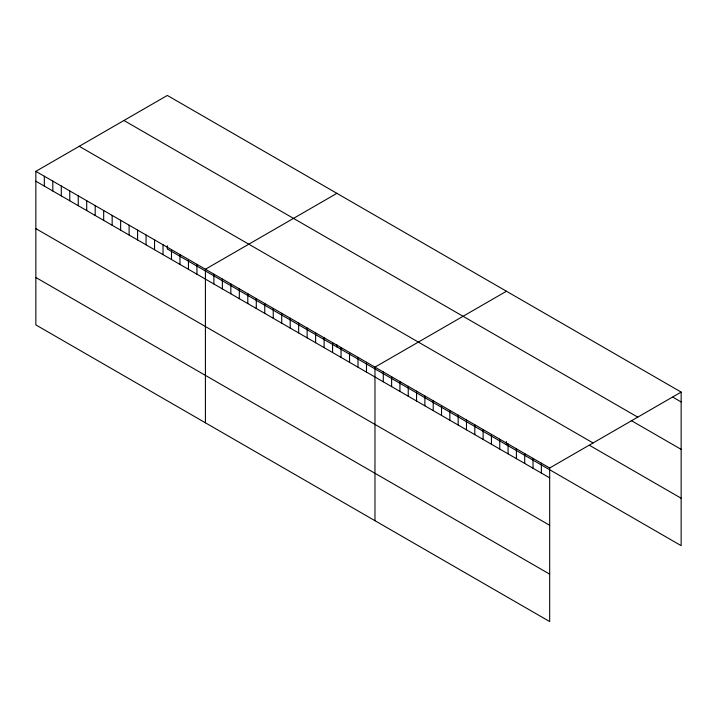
<?xml version="1.0" encoding="UTF-8"?>
<svg xmlns="http://www.w3.org/2000/svg" width="717" height="717" viewBox="0 0 717 717"><rect width="100%" height="100%" fill="white"/><g stroke="black" fill="none" stroke-linecap="round" stroke-linejoin="round"><path stroke-width="1.08" d="M35.85 171.345L549.67 468.004L549.67 621.558L35.85 324.909L35.85 171.345L167.33 95.442L681.15 392.091L681.15 545.655L167.33 248.996L167.33 245.761M336.891 193.339L205.412 269.242L205.412 422.797M506.453 291.236L374.973 367.14L374.973 520.694M549.67 468.004L681.15 392.091M672.833 397.146L681.15 401.95M123.942 120.492L637.763 417.142M631.238 420.556L681.15 449.371M79.237 146.295L593.058 442.954M589.643 445.4L681.15 498.234M35.85 181.204L549.67 477.863M35.85 228.624L549.67 525.283M35.85 277.488L549.67 574.138M541.353 463.2L541.353 473.059M533.036 458.396L533.036 468.255M524.719 453.592L524.719 463.451M516.401 448.788L516.401 458.647M508.075 443.984L508.075 453.843M506.453 441.555L506.453 444.791M499.758 439.18L499.758 449.039M491.441 434.377L491.441 444.235M483.124 429.582L483.124 439.431M474.806 424.778L474.806 434.627M466.48 419.974L466.48 429.833M458.163 415.17L458.163 425.029M449.846 410.366L449.846 420.225M441.529 405.562L441.529 415.421M433.211 400.758L433.211 410.617M424.885 395.954L424.885 405.813M416.568 391.15L416.568 401.009M408.251 386.355L408.251 396.205M399.934 381.552L399.934 391.401M391.616 376.748L391.616 386.606M383.29 371.944L383.29 381.803M366.495 362.246L366.495 372.105M358.016 357.353L358.016 367.203M349.538 352.459L349.538 362.309M341.059 347.557L341.059 357.416M336.891 344.743L336.891 346.894M332.58 342.663L332.58 352.522M324.102 337.77L324.102 347.628M315.623 332.876L315.623 342.735M307.145 327.983L307.145 337.841M298.675 323.089L298.675 332.939M290.197 318.196L290.197 328.045M281.718 313.293L281.718 323.152M273.24 308.4L273.24 318.258M264.761 303.506L264.761 313.365M256.283 298.613L256.283 308.471M247.804 293.719L247.804 303.578M239.326 288.826L239.326 298.675M230.847 283.932L230.847 293.782M222.369 279.03L222.369 288.888M213.89 274.136L213.89 283.995M196.933 264.349L196.933 274.208M188.454 259.455L188.454 269.314M179.976 254.562L179.976 264.412M171.497 249.668L171.497 259.518M163.019 244.766L163.019 254.625M154.54 239.872L154.54 249.731M146.062 234.979L146.062 244.838M137.583 230.085L137.583 239.944M129.105 225.192L129.105 235.051M120.635 220.298L120.635 230.148M112.157 215.405L112.157 225.255M103.678 210.502L103.678 220.361M95.2 205.609L95.2 215.467M86.721 200.715L86.721 210.574M78.243 195.822L78.243 205.68M69.764 190.928L69.764 200.787M61.286 186.035L61.286 195.893M52.807 181.141L52.807 190.991M44.329 176.239L44.329 186.097"/></g></svg>
